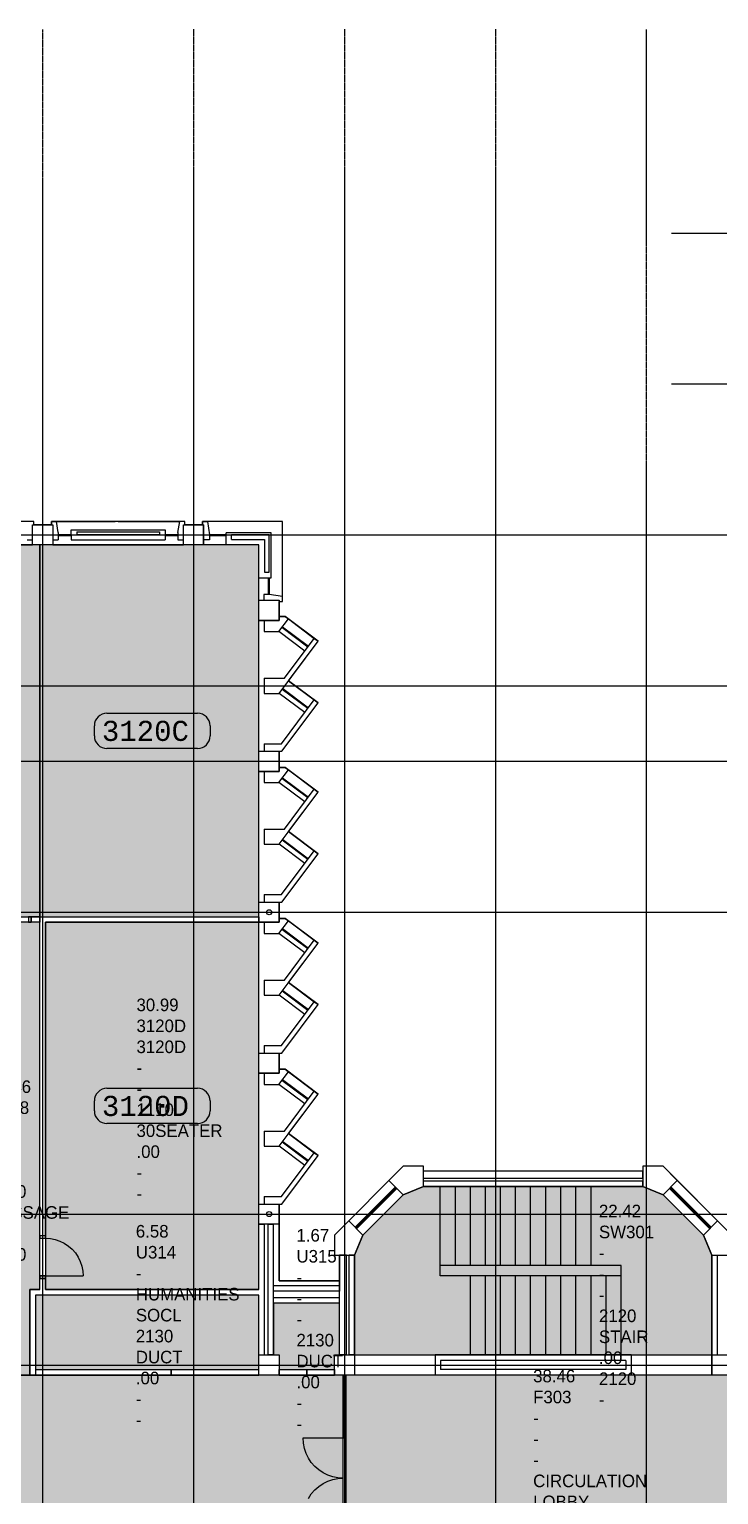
# Model space of a CAD drawing. Header units: millimetres. Extents: x -67062 to 59842, y -55557 to 30708.
# Drawn here: x 1022 to 14726, y 1581 to 30708 of the extents above; entities that cross this region are included whole.
import ezdxf

# ---------------------------------------------------------------- set-up
doc = ezdxf.new("R2010")
doc.units = ezdxf.units.MM
doc.header["$MEASUREMENT"] = 0
doc.linetypes.add('PCENTRE', pattern=[50.8, 31.75, -6.35, 6.35, -6.35])
doc.linetypes.add('PCENTRE2', pattern=[28.575, 19.05, -3.175, 3.175, -3.175])
for name, color, linetype in [('Boundaries_and_building_grids', 140, 'PCENTRE2'), ('BRICK_WALLS_P4', 1, 'CONTINUOUS'), ('COLUMNS_P5', 5, 'CONTINUOUS'), ('DR', 8, 'CONTINUOUS'), ('GROS$', 1, 'CONTINUOUS'), ('HL-TMP', 7, 'CONTINUOUS'), ('LIFTS AND STAIRS', 8, 'CONTINUOUS'), ('RM$', 5, 'CONTINUOUS'), ('RM$TXT', 5, 'CONTINUOUS'), ('SAPSE_P7', 9, 'CONTINUOUS'), ('WA_EXT', 7, 'CONTINUOUS'), ('WN', 4, 'CONTINUOUS')]:
    doc.layers.add(name, color=color, linetype=linetype)
doc.styles.add('MONOTXT', font='monotxt.shx')

msp = doc.modelspace()

# ---------------------------------------------------------------- hatches: boundary and pattern name
at = {"layer": 'HL-TMP', "linetype": 'Continuous', "true_color": 0x666666}
h = msp.add_hatch(color=251, dxfattribs=at)
h.paths.add_polyline_path([(-16822, -34092), (-19602, -34092), (-19602, -34882), (-19602, -40092), (-17412, -40092), (-16822, -40092), (-16822, -38882)], flags=0)
h.paths.add_polyline_path([(14588, 6341), (14422, 6741), (13621, 7542), (13221, 7708), (8855, 7708), (8455, 7542), (7653, 6741), (7488, 6341), (7488, 4358), (14588, 4358)], flags=0)
h.paths.add_polyline_path([(-43912, 6341), (-44078, 6741), (-44879, 7542), (-45279, 7708), (-49645, 7708), (-50045, 7542), (-50847, 6741), (-51012, 6341), (-51012, 4358), (-43912, 4358)], flags=0)
h.paths.add_polyline_path([(-43912, -27542), (-51012, -27542), (-51012, -29525), (-50847, -29925), (-50045, -30726), (-49645, -30892), (-45279, -30892), (-44879, -30726), (-44078, -29925), (-43912, -29525)], flags=0)
h.paths.add_polyline_path([(14588, -27542), (7488, -27542), (7488, -29525), (7653, -29925), (8455, -30726), (8855, -30892), (13221, -30892), (13621, -30726), (14422, -29925), (14588, -29525)], flags=0)
h.paths.add_polyline_path([(-10822, -34092), (-13982, -34092), (-13982, -39982), (-12402, -39982), (-10822, -39982)], flags=0)
h.paths.add_polyline_path([(23488, 4343), (23488, 7343), (23488, 10343), (23488, 13343), (23488, 16343), (23488, 19343), (23488, 22343), (23488, 25343), (23488, 28103), (20988, 28103), (20988, 26143), (20988, 23143), (20988, 20143), (20988, 17143), (20988, 14143), (20988, 12736), (20988, 11331), (20988, 9928), (20988, 6811), (20988, 5308), (20988, 3958), (20183, 3958), (16313, 3958), (16313, 2933), (16313, 308), (20928, 308), (20928, -92), (21391, -92), (22991, -92), (23488, -92), (23488, 1343)], flags=0)
h.paths.add_polyline_path([(21038, -202), (21038, -24397), (16588, -24397), (16588, -24542), (14813, -24542), (14813, -27142), (16588, -27142), (16588, -27287), (20778, -27287), (20778, -37877), (23788, -37877), (23788, -3397), (23488, -3397), (23488, -202)], flags=0)
h.paths.add_polyline_path([(-1767, -24542), (-1767, -27142), (7263, -27142), (7263, -24542)], flags=0)
h.paths.add_polyline_path([(-1512, -27252), (58, -27252), (58, -32367), (-1512, -32367)], flags=0)
h.paths.add_polyline_path([(-10602, -33982), (-10602, -40202), (-9322, -40202), (-9322, -33982)], flags=0)
h.paths.add_polyline_path([(-34912, -32367), (-34912, -33982), (58, -33982), (58, -32367)], flags=0)
h.paths.add_polyline_path([(58, -38327), (58, -34092), (-1512, -34092), (-1512, -40202), (-1657, -40202), (-1657, -41752), (-1657, -42287), (-1050, -42287), (58, -42287), (58, -42127), (58, -39127)], flags=0)
h.paths.add_polyline_path([(-1767, -40202), (-2903, -40202), (-8302, -40202), (-9212, -40202), (-9212, -41752), (-9212, -41802), (-7197, -41802), (-4197, -41802), (-1767, -41802), (-1767, -41752)], flags=0)
h.paths.add_polyline_path([(-37712, -40202), (-37712, -41802), (-9322, -41802), (-9322, -40202), (-14202, -40202), (-14202, -39602), (-16602, -39602), (-16602, -40202), (-19822, -40202), (-19822, -39602), (-22222, -39602), (-22222, -40202)], flags=0)
h.paths.add_polyline_path([(-36512, -27252), (-36512, -40202), (-34912, -40202), (-34912, -27252)], flags=0)
h.paths.add_polyline_path([(-31602, -33982), (-30322, -33982), (-30322, -40202), (-31602, -40202)], flags=0)
h.paths.add_polyline_path([(-43687, -24542), (-43687, -27142), (-34712, -27142), (-34712, -24542)], flags=0)
h.paths.add_polyline_path([(-59962, 14603), (-59962, -37877), (-57462, -37877), (-57462, -27142), (-51237, -27142), (-51237, -24542), (-57462, -24542), (-57462, -142), (-57352, -142), (-57352, 308), (-52737, 308), (-52737, 3958), (-57462, 3958), (-57462, 14603)], flags=0)
h.paths.add_polyline_path([(-57412, 25343), (-57412, 28103), (-60012, 28103), (-60012, 25343), (-60012, 23143), (-60012, 20143), (-60012, 19213), (-59962, 19213), (-59962, 17143), (-59962, 14713), (-57462, 14713), (-57462, 16213), (-57412, 16213), (-57412, 16343), (-57412, 19343), (-57412, 22343)], flags=0)
h.paths.add_polyline_path([(-43687, 3958), (-43687, -142), (-42412, -142), (-42412, 1158), (-34712, 1158), (-34712, -142), (-31912, -142), (-31912, 8), (-31512, 8), (-31512, -92), (-31292, -92), (-31079, -429), (-29345, -429), (-29133, -92), (-28912, -92), (-28912, 58), (-28512, 58), (-28512, -92), (-28292, -92), (-28079, -429), (-26345, -429), (-26133, -92), (-25912, -92), (-25912, 58), (-25512, 58), (-25512, -92), (-25292, -92), (-25079, -429), (-23345, -429), (-23133, -92), (-22912, -92), (-22912, 58), (-22512, 58), (-22512, -92), (-22292, -92), (-22079, -429), (-20345, -429), (-20133, -92), (-19912, -92), (-19912, 58), (-19512, 58), (-19512, -92), (-19292, -92), (-19079, -429), (-17345, -429), (-17133, -92), (-16912, -92), (-16912, 58), (-16512, 58), (-16512, -92), (-16292, -92), (-16079, -429), (-14345, -429), (-14133, -92), (-13912, -92), (-13912, 58), (-13512, 58), (-13512, -92), (-13292, -92), (-13079, -429), (-11345, -429), (-11133, -92), (-10912, -92), (-10912, 58), (-10512, 58), (-10512, -92), (-10292, -92), (-10079, -429), (-8345, -429), (-8133, -92), (-7912, -92), (-7912, 58), (-7512, 58), (-7512, -92), (-7292, -92), (-7079, -429), (-5345, -429), (-5133, -92), (-4912, -92), (-4912, 8), (-1767, 8), (-1767, 1158), (5988, 1158), (5988, -142), (7263, -142), (7263, 3958)], flags=0)
h.paths.add_polyline_path([(-32062, -142), (-34712, -142), (-34712, -27142), (-31787, -27142), (-31787, -26921), (-31575, -26709), (-31575, -24975), (-31787, -24763), (-31787, -24542), (-32312, -24542), (-32312, -24142), (-31787, -24142), (-31787, -23921), (-31575, -23709), (-31575, -21975), (-31787, -21763), (-31787, -21542), (-32312, -21542), (-32312, -21142), (-31787, -21142), (-31787, -20921), (-31575, -20709), (-31575, -18975), (-31787, -18763), (-31787, -18542), (-32312, -18542), (-32312, -18142), (-31787, -18142), (-31787, -17921), (-31575, -17709), (-31575, -15975), (-31787, -15763), (-31787, -15542), (-32312, -15542), (-32312, -15142), (-31787, -15142), (-31787, -14921), (-31575, -14709), (-31575, -12975), (-31787, -12763), (-31787, -12542), (-32312, -12542), (-32312, -12142), (-31787, -12142), (-31787, -11921), (-31575, -11709), (-31575, -9975), (-31787, -9763), (-31787, -9542), (-32312, -9542), (-32312, -9142), (-31787, -9142), (-31787, -8921), (-31575, -8709), (-31575, -6975), (-31787, -6763), (-31787, -6542), (-32312, -6542), (-32312, -6142), (-31787, -6142), (-31787, -5921), (-31575, -5709), (-31575, -3975), (-31787, -3763), (-31787, -3542), (-32312, -3542), (-32312, -3142), (-31787, -3142), (-31787, -2921), (-31575, -2709), (-31575, -975), (-31787, -763), (-31787, -542), (-32062, -542)], flags=0)
h.paths.add_polyline_path([(-4637, -27142), (-1767, -27142), (-1767, 8), (-4512, 8), (-4512, -142), (-4362, -142), (-4362, -542), (-4637, -542), (-4637, -763), (-4849, -975), (-4849, -2709), (-4637, -2921), (-4637, -3142), (-4312, -3142), (-4312, -3542), (-4637, -3542), (-4637, -3763), (-4849, -3975), (-4849, -5709), (-4637, -5921), (-4637, -6142), (-4312, -6142), (-4312, -6542), (-4637, -6542), (-4637, -6763), (-4849, -6975), (-4849, -8709), (-4637, -8921), (-4637, -9142), (-4312, -9142), (-4312, -9542), (-4637, -9542), (-4637, -9763), (-4849, -9975), (-4849, -11709), (-4637, -11921), (-4637, -12142), (-4312, -12142), (-4312, -12542), (-4637, -12542), (-4637, -12763), (-4849, -12975), (-4849, -14709), (-4637, -14921), (-4637, -15142), (-4312, -15142), (-4312, -15542), (-4637, -15542), (-4637, -15763), (-4849, -15975), (-4849, -17709), (-4637, -17921), (-4637, -18142), (-4312, -18142), (-4312, -18542), (-4637, -18542), (-4637, -18763), (-4849, -18975), (-4849, -20709), (-4637, -20921), (-4637, -21142), (-4312, -21142), (-4312, -21542), (-4637, -21542), (-4637, -21763), (-4849, -21975), (-4849, -23709), (-4637, -23921), (-4637, -24142), (-4312, -24142), (-4312, -24542), (-4637, -24542), (-4637, -24763), (-4849, -24975), (-4849, -26709), (-4637, -26921)], flags=0)
h.paths.add_polyline_path([(33, 3958), (1033, 3958), (1033, 5658), (1233, 5658), (1233, 12958), (33, 12958)], flags=0)
at = {"layer": 'HL-TMP', "linetype": 'Continuous', "true_color": 0xff0000}
h = msp.add_hatch(color=1, dxfattribs=at)
h.paths.add_polyline_path([(-22767, -27742), (-22912, -27742), (-22912, -27592), (-23133, -27592), (-23345, -27255), (-25079, -27255), (-25292, -27592), (-25512, -27592), (-25512, -27742), (-25657, -27742), (-25657, -32257), (-23623, -32257), (-22873, -32257), (-22767, -32257)], flags=0)
h.paths.add_polyline_path([(1233, 20458), (-4662, 20458), (-4662, 16458), (-4412, 16458), (-4412, 15858), (-4662, 15858), (-4662, 13068), (-77, 13068), (5588, 13068), (5588, 13358), (5588, 20458)], flags=0)
h.paths.add_polyline_path([(-4772, 9858), (-5012, 9858), (-5012, 10458), (-4772, 10458), (-4772, 15858), (-5012, 15858), (-5012, 16458), (-4772, 16458), (-4772, 20458), (-13657, 20458), (-13657, 16458), (-13412, 16458), (-13412, 15858), (-13657, 15858), (-13657, 10458), (-13412, 10458), (-13412, 9858), (-13657, 9858), (-13657, 5658), (-13432, 5658), (-10012, 5658), (-10012, 4068), (-8472, 4068), (-8422, 4068), (-8422, 5658), (-4772, 5658)], flags=0)
at = {"layer": 'HL-TMP', "linetype": 'Continuous'}
h = msp.add_hatch(color=7, dxfattribs=at)
h.paths.add_polyline_path([(-34822, -15397), (-41812, -15397), (-41812, -15542), (-42112, -15542), (-42112, -18142), (-41812, -18142), (-41812, -18542), (-42112, -18542), (-42112, -21142), (-41812, -21142), (-41812, -21542), (-42112, -21542), (-42112, -24142), (-41812, -24142), (-41812, -24432), (-34822, -24432), (-34822, -21857)], flags=0)
h.paths.add_polyline_path([(-34822, -6397), (-41812, -6397), (-41812, -6542), (-42112, -6542), (-42112, -9142), (-41812, -9142), (-41812, -9542), (-42112, -9542), (-42112, -12142), (-41812, -12142), (-41812, -12542), (-42112, -12542), (-42112, -15142), (-41812, -15142), (-41812, -15287), (-34822, -15287), (-34822, -12857)], flags=0)
h.paths.add_polyline_path([(-34822, 1048), (-41812, 1048), (-41812, -542), (-42112, -542), (-42112, -3142), (-41812, -3142), (-41812, -3542), (-42112, -3542), (-42112, -6142), (-41812, -6142), (-41812, -6287), (-34822, -6287), (-34822, -3692)], flags=0)
h.paths.add_polyline_path([(-77, 12958), (-4662, 12958), (-4662, 10458), (-4412, 10458), (-4412, 9858), (-4662, 9858), (-4662, 5658), (-77, 5658), (-77, 6678)], flags=0)
h.paths.add_polyline_path([(5588, 12958), (1343, 12958), (1343, 5928), (1343, 5658), (5588, 5658)], flags=0)
h.paths.add_polyline_path([(5688, -6542), (5388, -6542), (5388, -6397), (-1657, -6397), (-1657, -7657), (-1657, -15287), (5388, -15287), (5388, -15142), (5688, -15142), (5688, -12542), (5388, -12542), (5388, -12142), (5688, -12142), (5688, -9542), (5388, -9542), (5388, -9142), (5688, -9142)], flags=0)
h.paths.add_polyline_path([(5688, -20542), (5688, -18542), (5388, -18542), (5388, -18142), (5688, -18142), (5688, -15542), (5388, -15542), (5388, -15397), (-1657, -15397), (-1657, -16657), (-1657, -24432), (5388, -24432), (5388, -24142), (5688, -24142), (5688, -21542), (5388, -21542), (5388, -21142), (5688, -21142)], flags=0)
at = {"layer": 'HL-TMP', "linetype": 'Continuous', "true_color": 0x66cd4f}
h = msp.add_hatch(color=93, dxfattribs=at)
h.paths.add_polyline_path([(-51312, 5458), (-52412, 5458), (-52412, 5328), (-52412, 4068), (-51537, 4068), (-51412, 4068), (-51412, 4358), (-51312, 4358)], flags=0)
h.paths.add_polyline_path([(-42312, 5386), (-43612, 5386), (-43612, 4358), (-43512, 4358), (-43512, 4068), (-42962, 4068), (-42412, 4068), (-42412, 4358), (-42312, 4358)], flags=0)
h.paths.add_polyline_path([(-24022, 5548), (-26312, 5548), (-26312, 4068), (-25167, 4068), (-24022, 4068)], flags=0)
h.paths.add_polyline_path([(-22772, 5548), (-23912, 5548), (-23912, 4068), (-22962, 4068), (-22912, 4068), (-22912, 4558), (-22772, 4558)], flags=0)
h.paths.add_polyline_path([(-15022, 5548), (-17312, 5548), (-17312, 4068), (-15022, 4068)], flags=0)
h.paths.add_polyline_path([(-77, 5548), (-8312, 5548), (-8312, 4068), (-4912, 4068), (-4912, 4558), (-4512, 4558), (-4512, 4068), (-841, 4068), (-77, 4068)], flags=0)
h.paths.add_polyline_path([(5588, 5548), (1143, 5548), (1143, 4068), (3839, 4068), (5588, 4068)], flags=0)
h.paths.add_polyline_path([(7188, 5386), (5878, 5386), (5878, 4358), (5988, 4358), (5988, 4068), (6538, 4068), (7088, 4068), (7088, 4358), (7188, 4358)], flags=0)
h.paths.add_polyline_path([(14888, -27542), (14888, -28632), (16478, -28632), (16478, -27252), (14988, -27252), (14988, -27542)], flags=0)
h.paths.add_polyline_path([(5988, -27252), (5988, -28689), (7188, -28689), (7188, -27542), (7088, -27542), (7088, -27252)], flags=0)
h.paths.add_polyline_path([(-42412, -27252), (-43512, -27252), (-43512, -27542), (-43612, -27542), (-43612, -28642), (-42412, -28642)], flags=0)
h.paths.add_polyline_path([(-51312, -27542), (-51412, -27542), (-51412, -27252), (-52312, -27252), (-52902, -27252), (-52902, -28632), (-51312, -28632)], flags=0)
at = {"layer": 'HL-TMP', "linetype": 'Continuous', "true_color": 0xcc679f}
h = msp.add_hatch(color=233, dxfattribs=at)
h.paths.add_polyline_path([(-43737, -24542), (-44712, -24542), (-45512, -24542), (-45512, -24512), (-45666, -24512), (-46133, -24046), (-46279, -23985), (-48645, -23985), (-48792, -24046), (-49258, -24512), (-49412, -24512), (-49412, -24542), (-51187, -24542), (-51187, -26642), (-51187, -27142), (-51012, -27142), (-43737, -27142)], flags=0)
h.paths.add_polyline_path([(14763, -24542), (12988, -24542), (12834, -24512), (12367, -24046), (12221, -23985), (9855, -23985), (9708, -24046), (9242, -24512), (9088, -24512), (9088, -24542), (7313, -24542), (7313, -26642), (7313, -27142), (7488, -27142), (14763, -27142), (14763, -26642)], flags=0)
h.paths.add_polyline_path([(16263, 2933), (16263, 3958), (15863, 3958), (14588, 3958), (7313, 3958), (7313, -142), (7488, -142), (7488, -432), (8526, -432), (10738, -432), (10738, -142), (11338, -142), (11338, -432), (14588, -432), (14588, -142), (15988, -142), (15988, 308), (16263, 308)], flags=0)
h.paths.add_polyline_path([(-43737, 3958), (-43912, 3958), (-51537, 3958), (-52687, 3958), (-52687, 1333), (-52687, 308), (-52412, 308), (-52412, -142), (-51012, -142), (-51012, -432), (-49974, -432), (-47762, -432), (-47762, -142), (-47162, -142), (-47162, -432), (-43912, -432), (-43912, -142), (-43737, -142)], flags=0)

# ---------------------------------------------------------------- linework, layer by layer
at = {"layer": 'Boundaries_and_building_grids', "color": 140, "linetype": 'PCENTRE', "lineweight": -3}
for p, q in [((1288, -48892), (1288, 30708)), ((4288, 30708), (4288, -48892)), ((7288, 30708), (7288, -43392)), ((10288, 30708), (10288, -43392)), ((13288, -43392), (13288, 30708)), ((13788, 26658), (30638, 26658)), ((13788, 23658), (30638, 23658)), ((-67062, 20658), (30638, 20658)), ((-67062, 17658), (30638, 17658)), ((-67062, 16158), (30638, 16158)), ((-67062, 13158), (30638, 13158)), ((-67062, 7158), (30638, 7158)), ((-67062, 4158), (30638, 4158))]:
    msp.add_line(p, q, dxfattribs=at)
at = {"layer": 'BRICK_WALLS_P4', "linetype": 'Continuous'}
for p, q in [((1233, 13068), (1058, 13068)), ((1058, 12958), (1058, 13068)), ((1233, 12958), (1058, 12958)), ((1233, 13068), (5588, 13068)), ((1233, 6728), (1233, 12958)), ((1343, 12958), (5588, 12958)), ((1343, 6728), (1343, 12958)), ((5588, 13068), (5588, 12958)), ((13221, 8008), (8855, 8008)), ((8855, 7868), (8855, 8008)), ((13221, 7868), (8855, 7868)), ((13221, 7868), (13221, 8008)), ((8855, 7708), (8855, 7818)), ((8855, 7818), (13221, 7818)), ((8855, 7708), (13221, 7708)), ((13221, 7708), (13221, 7818)), ((1343, 6728), (1233, 6728)), ((5588, 6958), (5698, 6958)), ((5588, 5658), (5588, 6958)), ((5698, 4358), (5698, 6958)), ((5768, 4358), (5768, 6958)), ((5768, 6958), (5878, 6958)), ((5878, 4358), (5878, 6958)), ((7188, 4358), (7188, 6341)), ((7328, 6341), (7188, 6341)), ((7328, 4358), (7328, 6341)), ((7378, 4358), (7378, 6341)), ((7488, 6341), (7378, 6341)), ((7488, 4358), (7488, 6341)), ((14588, 6341), (14698, 6341)), ((14588, 6341), (14588, 4358)), ((14698, 6341), (14698, 4358)), ((1233, 5658), (1233, 5878)), ((1343, 5878), (1233, 5878)), ((1343, 5658), (1343, 5878)), ((7188, 5834), (7188, 5624)), ((1033, 5658), (1033, 3958)), ((1233, 5658), (1033, 5658)), ((5588, 5548), (1143, 5548)), ((1143, 5548), (1143, 3958)), ((5588, 5658), (1343, 5658)), ((5588, 4358), (5588, 5548)), ((7188, 5734), (5878, 5734)), ((7188, 5624), (5878, 5624)), ((7188, 5496), (5878, 5496)), ((7188, 5386), (5878, 5386)), ((7188, 5386), (7188, 5496)), ((5588, 4358), (5698, 4358)), ((5878, 4358), (5768, 4358)), ((7328, 4358), (7188, 4358)), ((7488, 4358), (7378, 4358)), ((12988, 4358), (9088, 4358)), ((9088, 4358), (9088, 3958)), ((12878, 4248), (9198, 4248)), ((9198, 4248), (9198, 4068)), ((12878, 4248), (12878, 4068)), ((12988, 4358), (12988, 3958)), ((14588, 4358), (14698, 4358)), ((1033, 3958), (1143, 3958)), ((1143, 3958), (5588, 3958)), ((5988, 4068), (7088, 4068)), ((5988, 3958), (5988, 4068)), ((5988, 3958), (7088, 3958)), ((7088, 4068), (7088, 3958)), ((12988, 3958), (9088, 3958)), ((12878, 4068), (9198, 4068))]:
    msp.add_line(p, q, dxfattribs=at)
at = {"layer": 'COLUMNS_P5', "linetype": 'Continuous'}
for points in [[(1488, 20458), (1088, 20458), (1088, 20858), (1488, 20858), (1488, 20458)], [(4488, 20458), (4088, 20458), (4088, 20858), (4488, 20858), (4488, 20458)], [(5988, 18958), (5588, 18958), (5588, 19358), (5988, 19358), (5988, 18958)], [(5988, 15958), (5588, 15958), (5588, 16358), (5988, 16358), (5988, 15958)], [(5988, 12958), (5588, 12958), (5588, 13358), (5988, 13358), (5988, 12958)], [(5988, 9958), (5588, 9958), (5588, 10358), (5988, 10358), (5988, 9958)], [(5988, 6958), (5588, 6958), (5588, 7358), (5988, 7358), (5988, 6958)], [(5988, 3958), (5588, 3958), (5588, 4358), (5988, 4358), (5988, 3958)], [(7088, 4358), (7488, 4358), (7488, 3958), (7088, 3958), (7088, 4358)]]:
    msp.add_lwpolyline(points, dxfattribs=at)
for points in [[(8172, 7825), (8455, 7542), (8855, 7708), (8855, 8108), (8455, 8108)], [(13621, 7542), (13903, 7825), (13621, 8108), (13221, 8108), (13221, 7708)], [(7088, 6341), (7488, 6341), (7653, 6741), (7371, 7024), (7088, 6741)], [(14422, 6741), (14588, 6341), (14988, 6341), (14988, 6741), (14705, 7024)], [(14988, 3958), (14588, 3958), (14588, 4358), (14988, 4358)]]:
    msp.add_lwpolyline(points, close=True, dxfattribs=at)
at = {"layer": 'COLUMNS_P5', "linetype": 'Continuous', "lineweight": -3}
for centre in [(5788, 13158), (5788, 7158)]:
    msp.add_circle(centre, 50, dxfattribs=at)
at = {"layer": 'DR'}
for p, q in [((1343, 6678), (1441, 6672)), ((1441, 6672), (1537, 6653)), ((1537, 6653), (1630, 6621)), ((1630, 6621), (1718, 6578)), ((1718, 6578), (1799, 6523)), ((1799, 6523), (1873, 6458)), ((1873, 6458), (1938, 6385)), ((1938, 6385), (1992, 6303)), ((1992, 6303), (2036, 6215)), ((2036, 6215), (2067, 6122)), ((2067, 6122), (2086, 6026)), ((2086, 6026), (2093, 5928)), ((6470, 2604), (6463, 2708)), ((6490, 2501), (6470, 2604)), ((6524, 2402), (6490, 2501)), ((6570, 2308), (6524, 2402)), ((6628, 2221), (6570, 2308)), ((6697, 2142), (6628, 2221)), ((6776, 2073), (6697, 2142)), ((6863, 2015), (6776, 2073)), ((6776, 1743), (6863, 1801)), ((6957, 1969), (6863, 2015)), ((6863, 1801), (6957, 1847)), ((7056, 1935), (6957, 1969)), ((6957, 1847), (7056, 1881)), ((7158, 1915), (7056, 1935)), ((7056, 1881), (7158, 1901)), ((7263, 1908), (7158, 1915)), ((7158, 1901), (7263, 1908)), ((6570, 1508), (6628, 1595)), ((6628, 1595), (6697, 1674)), ((6697, 1674), (6776, 1743))]:
    msp.add_line(p, q, dxfattribs=at)
at = {"layer": 'DR', "linetype": 'Continuous'}
for p, q in [((1343, 5928), (2093, 5928)), ((7263, 2758), (7263, 3908)), ((7288, 2758), (7288, 3908)), ((7313, 2758), (7313, 3908)), ((6463, 2708), (7263, 2708))]:
    msp.add_line(p, q, dxfattribs=at)
for points in [[(1058, 12958), (1058, 13068), (1008, 13068), (1008, 12958), (1058, 12958)], [(1233, 6678), (1343, 6678), (1343, 6728), (1233, 6728), (1233, 6678)], [(1233, 5878), (1343, 5878), (1343, 5928), (1233, 5928), (1233, 5878)], [(7313, 3908), (7313, 3958), (7263, 3958), (7263, 3908), (7313, 3908)], [(7313, 2708), (7313, 2758), (7263, 2758), (7263, 2708), (7313, 2708)]]:
    msp.add_lwpolyline(points, dxfattribs=at)
at = {"layer": 'GROS$', "linetype": 'Continuous', "flags": 128}
for points in [[(14988, 6741), (13621, 8108), (13221, 8108), (13221, 8008), (8855, 8008), (8855, 8108), (8455, 8108), (7088, 6741), (7088, 6341), (7188, 6341), (7188, 5834), (5988, 5834), (5988, 7358), (6043, 7358), (6763, 8321), (6176, 8760), (6763, 9545), (6107, 10036), (5988, 10036), (5988, 10358), (6043, 10358), (6763, 11321), (6176, 11760), (6763, 12545), (6107, 13036), (5988, 13036), (5988, 13358), (6043, 13358), (6763, 14321), (6176, 14760), (6763, 15545), (6107, 16036), (5988, 16036), (5988, 16358), (6043, 16358), (6763, 17321), (6176, 17760), (6763, 18545), (6107, 19036), (5988, 19036), (5988, 19335), (6058, 19335), (6058, 20928), (4464, 20928), (4464, 20858), (4111, 20858), (4111, 20928), (1464, 20928), (1464, 20858), (1111, 20858), (1111, 20928), (-1536, 20928)], [(7263, -142), (7263, 3958), (6538, 3958), (6538, 4068), (7088, 4068), (7088, 4358), (7188, 4358), (7188, 5386), (5878, 5386), (5878, 4358), (5988, 4358), (5988, 4068), (6538, 4068), (6538, 3958), (3839, 3958), (3839, 4068), (5588, 4068), (5588, 5548), (1143, 5548), (1143, 4068), (3839, 4068), (3839, 3958), (1033, 3958), (1033, 5658), (1233, 5658), (1233, 5928), (1343, 5928), (1343, 5658), (5588, 5658), (5588, 12958), (1343, 12958), (1343, 5928), (1233, 5928), (1233, 13068), (1233, 13068), (1233, 13068), (5588, 13068), (5588, 20458), (1233, 20458), (1233, 13068), (1233, 13068), (1233, 12958), (1058, 12958), (1058, 13068), (1233, 13068), (1233, 20458), (-4662, 20458)], [(-77, 13068), (1058, 13068), (1058, 12958), (33, 12958)], [(15863, 3958), (14588, 3958), (14588, 6341), (14422, 6741), (13621, 7542), (13221, 7708), (8855, 7708), (8455, 7542), (7653, 6741), (7488, 6341), (7488, 4358), (14588, 4358), (14588, 3958), (7313, 3958), (7313, -142)]]:
    msp.add_lwpolyline(points, dxfattribs=at)
at = {"layer": 'LIFTS AND STAIRS', "linetype": 'Continuous'}
for p, q in [((12188, 7708), (9188, 7708)), ((9188, 6133), (9188, 7708)), ((9488, 7708), (9488, 6133)), ((9788, 7708), (9788, 6133)), ((10088, 6133), (10088, 7708)), ((10388, 6133), (10388, 7708)), ((10688, 6133), (10688, 7708)), ((10988, 6133), (10988, 7708)), ((11288, 6133), (11288, 7708)), ((11588, 6133), (11588, 7708)), ((11888, 6133), (11888, 7708)), ((12188, 6133), (12188, 7708)), ((10088, 4358), (10088, 5933)), ((10388, 4358), (10388, 5933)), ((10688, 4358), (10688, 5933)), ((10988, 4358), (10988, 5933)), ((11288, 4358), (11288, 5933)), ((11588, 4358), (11588, 5933)), ((11888, 4358), (11888, 5933)), ((12188, 4358), (12188, 5933)), ((12488, 4358), (12488, 5933))]:
    msp.add_line(p, q, dxfattribs=at)
for points in [[(12788, 5933), (12788, 6133), (9188, 6133)], [(9788, 5933), (9188, 5933), (9188, 6133)], [(9788, 4358), (12788, 4358), (12788, 5933), (9788, 5933), (9788, 4358)]]:
    msp.add_lwpolyline(points, dxfattribs=at)
at = {"layer": 'RM$', "linetype": 'Continuous', "flags": 128}
for points in [[(1233, 20458), (-4662, 20458), (-4662, 16458), (-4412, 16458), (-4412, 15858), (-4662, 15858), (-4662, 13068), (-77, 13068), (5588, 13068), (5588, 13358), (5588, 20458)], [(33, 3958), (1033, 3958), (1033, 5658), (1233, 5658), (1233, 12958), (33, 12958)], [(5588, 12958), (1343, 12958), (1343, 5928), (1343, 5658), (5588, 5658)], [(14588, 6341), (14422, 6741), (13621, 7542), (13221, 7708), (8855, 7708), (8455, 7542), (7653, 6741), (7488, 6341), (7488, 4358), (14588, 4358)], [(5588, 5548), (1143, 5548), (1143, 4068), (3839, 4068), (5588, 4068)], [(7188, 5386), (5878, 5386), (5878, 4358), (5988, 4358), (5988, 4068), (6538, 4068), (7088, 4068), (7088, 4358), (7188, 4358)], [(16263, 2933), (16263, 3958), (15863, 3958), (14588, 3958), (7313, 3958), (7313, -142), (7488, -142), (7488, -432), (8526, -432), (10738, -432), (10738, -142), (11338, -142), (11338, -432), (14588, -432), (14588, -142), (15988, -142), (15988, 308), (16263, 308)]]:
    msp.add_lwpolyline(points, close=True, dxfattribs=at)
msp.add_lwpolyline([(7263, -142), (7263, 3958), (-43687, 3958), (-43687, -142)], dxfattribs=at)
at = {"layer": 'SAPSE_P7', "linetype": 'Continuous'}
for p, q in [((2565, 17113), (4365, 17113)), ((2315, 16663), (2315, 16863)), ((4615, 16863), (4615, 16663)), ((4365, 16413), (2565, 16413)), ((2565, 9658), (4365, 9658)), ((2315, 9208), (2315, 9408)), ((4615, 9408), (4615, 9208)), ((4365, 8958), (2565, 8958))]:
    msp.add_line(p, q, dxfattribs=at)
for centre, start, end in [((2565, 16863), 90, 180), ((4365, 16863), 0, 90), ((2565, 16663), 180, 270), ((4365, 16663), 270, 0), ((2565, 9408), 90, 180), ((4365, 9408), 0, 90), ((2565, 9208), 180, 270), ((4365, 9208), 270, 0)]:
    msp.add_arc(centre, 250, start, end, dxfattribs=at)
at = {"layer": 'WA_EXT', "linetype": 'Continuous'}
for p, q in [((1111, 20928), (1012, 20928)), ((1088, 20458), (1088, 20858)), ((1088, 20858), (1111, 20858)), ((1111, 20858), (1111, 20928)), ((1464, 20928), (1564, 20928)), ((1464, 20858), (1464, 20928)), ((1464, 20858), (1488, 20858)), ((1488, 20858), (1488, 20458)), ((1598, 20708), (1564, 20928)), ((1598, 20708), (1598, 20558)), ((1966, 20718), (1966, 20668)), ((1966, 20718), (3610, 20718)), ((3610, 20718), (3610, 20668)), ((3977, 20708), (4012, 20928)), ((3977, 20708), (3977, 20558)), ((4111, 20928), (4012, 20928)), ((4088, 20458), (4088, 20858)), ((4088, 20858), (4111, 20858)), ((4111, 20858), (4111, 20928)), ((4464, 20858), (4464, 20928)), ((4464, 20928), (4564, 20928)), ((4488, 20858), (4464, 20858)), ((4488, 20458), (4488, 20858)), ((4564, 20928), (4606, 20658)), ((5828, 20698), (4934, 20698)), ((4934, 20458), (4934, 20698)), ((5828, 19805), (5828, 20698)), ((-1512, 20458), (1088, 20458)), ((977, 20558), (1088, 20558)), ((1488, 20558), (1598, 20558)), ((1488, 20458), (4088, 20458)), ((1856, 20658), (1856, 20558)), ((1856, 20558), (3720, 20558)), ((1966, 20668), (3610, 20668)), ((3720, 20658), (3720, 20558)), ((3977, 20558), (4088, 20558)), ((4606, 20558), (4488, 20558)), ((4606, 20658), (4606, 20558)), ((5588, 20458), (4934, 20458)), ((5788, 20658), (5044, 20658)), ((5044, 20568), (5044, 20658)), ((5044, 20568), (5698, 20568)), ((5588, 19805), (5588, 20458)), ((5698, 20568), (5698, 19915)), ((5788, 19915), (5788, 20658)), ((5698, 19915), (5788, 19915)), ((5588, 19805), (5828, 19805)), ((5588, 19358), (5988, 19358)), ((5788, 19476), (5687, 19476)), ((5687, 19476), (5687, 19358)), ((6058, 19434), (5788, 19476)), ((5988, 19358), (5988, 19335)), ((5988, 19335), (6058, 19335)), ((6058, 19335), (6058, 19434)), ((5688, 18958), (5688, 18736)), ((5983, 18736), (6172, 18988)), ((5988, 19036), (6107, 19036)), ((6107, 19036), (6172, 18988)), ((5688, 18736), (5983, 18736)), ((5988, 17508), (6763, 18545)), ((6094, 17808), (6688, 18602)), ((6688, 18602), (6763, 18545)), ((5688, 17808), (6094, 17808)), ((5688, 17808), (5688, 17508)), ((5688, 17508), (5988, 17508)), ((6038, 16508), (6688, 17378)), ((6043, 16358), (6763, 17321)), ((6688, 17378), (6763, 17321)), ((5588, 16358), (6043, 16358)), ((5688, 16508), (6038, 16508)), ((5688, 16508), (5688, 16358)), ((5988, 16036), (6107, 16036)), ((6107, 16036), (6172, 15988)), ((5688, 15958), (5688, 15736)), ((5688, 15736), (5983, 15736)), ((5983, 15736), (6172, 15988)), ((5988, 14508), (6763, 15545)), ((6094, 14808), (6688, 15602)), ((6688, 15602), (6763, 15545)), ((5688, 14808), (6094, 14808)), ((5688, 14808), (5688, 14508)), ((5688, 14508), (5988, 14508)), ((6038, 13508), (6688, 14378)), ((6043, 13358), (6763, 14321)), ((6688, 14378), (6763, 14321)), ((5688, 13508), (6038, 13508)), ((5688, 13508), (5688, 13358)), ((5588, 13358), (6043, 13358)), ((5688, 12958), (5688, 12736)), ((5983, 12736), (6172, 12988)), ((5988, 13036), (6107, 13036)), ((6107, 13036), (6172, 12988)), ((5688, 12736), (5983, 12736)), ((5988, 11508), (6763, 12545)), ((6094, 11808), (6688, 12602)), ((6688, 12602), (6763, 12545)), ((5688, 11808), (6094, 11808)), ((5688, 11808), (5688, 11508)), ((5688, 11508), (5988, 11508)), ((6038, 10508), (6688, 11378)), ((6688, 11378), (6763, 11321)), ((6043, 10358), (6763, 11321)), ((5688, 10508), (6038, 10508)), ((5688, 10508), (5688, 10358)), ((5588, 10358), (6043, 10358)), ((5688, 9958), (5688, 9736)), ((5983, 9736), (6172, 9988)), ((5988, 10036), (6107, 10036)), ((6107, 10036), (6172, 9988)), ((5688, 9736), (5983, 9736)), ((5988, 8508), (6763, 9545)), ((6094, 8808), (6688, 9602)), ((6688, 9602), (6763, 9545)), ((5688, 8808), (6094, 8808)), ((5688, 8808), (5688, 8508)), ((5688, 8508), (5988, 8508)), ((6038, 7508), (6688, 8378)), ((6043, 7358), (6763, 8321)), ((6688, 8378), (6763, 8321)), ((5588, 7358), (6043, 7358)), ((5688, 7508), (6038, 7508)), ((5688, 7508), (5688, 7358)), ((5988, 6958), (5698, 6958)), ((5988, 6958), (5988, 5834)), ((5988, 5834), (7188, 5834))]:
    msp.add_line(p, q, dxfattribs=at)
for points in [[(1856, 20658), (1856, 20758), (3720, 20758), (3720, 20658)], [(5588, 16358), (5588, 18958), (5988, 18958), (5988, 19036)], [(5588, 13358), (5588, 15958), (5988, 15958), (5988, 16036)], [(5588, 10358), (5588, 12958), (5988, 12958), (5988, 13036)], [(5588, 7358), (5588, 9958), (5988, 9958), (5988, 10036)]]:
    msp.add_lwpolyline(points, dxfattribs=at)
at = {"layer": 'WN', "linetype": 'Continuous'}
for p, q in [((1564, 20928), (2729, 20926)), ((2788, 20926), (2729, 20926)), ((2788, 20926), (2847, 20926)), ((2847, 20926), (4012, 20928)), ((6058, 20928), (4564, 20928)), ((6058, 19434), (6058, 20928)), ((1856, 20658), (1598, 20658)), ((1856, 20638), (1598, 20638)), ((2574, 20558), (2574, 20557)), ((3001, 20558), (3001, 20557)), ((3977, 20658), (3720, 20658)), ((3977, 20638), (3720, 20638)), ((4934, 20458), (4488, 20458)), ((4934, 20658), (4606, 20658)), ((4934, 20638), (4606, 20638)), ((5588, 19358), (5588, 19805)), ((5768, 19805), (5768, 19476)), ((5788, 19805), (5788, 19476)), ((6172, 18988), (6688, 18602)), ((6499, 18350), (5983, 18736)), ((6559, 18430), (6043, 18816)), ((6055, 18832), (6571, 18446)), ((6499, 17126), (5988, 17508)), ((6559, 17206), (6048, 17588)), ((6060, 17604), (6571, 17222)), ((6176, 17760), (6688, 17378)), ((6499, 15350), (5983, 15736)), ((6559, 15430), (6043, 15816)), ((6055, 15832), (6571, 15446)), ((6172, 15988), (6688, 15602)), ((6559, 14206), (6048, 14588)), ((6060, 14604), (6571, 14222)), ((6176, 14760), (6688, 14378)), ((6499, 14126), (5988, 14508)), ((6055, 12832), (6571, 12446)), ((6172, 12988), (6688, 12602)), ((6499, 12350), (5983, 12736)), ((6559, 12430), (6043, 12816)), ((6176, 11760), (6688, 11378)), ((6499, 11126), (5988, 11508)), ((6559, 11206), (6048, 11588)), ((6060, 11604), (6571, 11222)), ((6172, 9988), (6688, 9602)), ((6499, 9350), (5983, 9736)), ((6559, 9430), (6043, 9816)), ((6055, 9832), (6571, 9446)), ((6176, 8760), (6688, 8378)), ((6499, 8126), (5988, 8508)), ((6559, 8206), (6048, 8588)), ((6060, 8604), (6571, 8222)), ((8299, 7698), (7498, 6896)), ((7512, 6882), (8313, 7684)), ((8328, 7670), (7526, 6868)), ((13748, 7670), (14549, 6868)), ((14563, 6882), (13762, 7684)), ((13776, 7698), (14578, 6896))]:
    msp.add_line(p, q, dxfattribs=at)
for points in [[(8172, 7825), (7371, 7024), (7653, 6741)], [(7653, 6741), (8455, 7542), (8172, 7825)], [(13903, 7825), (14705, 7024), (14422, 6741), (13621, 7542), (13903, 7825)]]:
    msp.add_lwpolyline(points, dxfattribs=at)

# ---------------------------------------------------------------- texts
at = {"layer": 'RM$TXT', "linetype": 'Continuous', "char_height": 250}
for s, insert, attachment_point in [('30.99^M^J3120D^M^J3120D^M^J-^M^J-^M^J1110^M^J30SEATER^M^J.00^M^J-^M^J-^M^J', (3153, 7441), 7), ('10.46^M^JC318^M^J-^M^J-^M^J-^M^J2120^M^JPASSAGE^M^J.00^M^J2120^M^J-^M^J', (220, 9816), 1), ('22.42^M^JSW301^M^J-^M^J-^M^J-^M^J2120^M^JSTAIR^M^J.00^M^J2120^M^J-^M^J', (12346, 7345), 1), ('6.58^M^JU314^M^J-^M^JHUMANITIES^M^JSOCL^M^J2130^M^JDUCT^M^J.00^M^J-^M^J-^M^J', (3140, 2941), 7), ('1.67^M^JU315^M^J-^M^J-^M^J-^M^J2130^M^JDUCT^M^J.00^M^J-^M^J-^M^J', (6333, 2861), 7), ('38.46^M^JF303^M^J-^M^J-^M^J-^M^JCIRCULATION^M^JLOBBY^M^J.00^M^JCIRCULATION^M^J-^M^J', (11038, 63), 7)]:
    msp.add_mtext(s, dxfattribs=dict(at, insert=insert, attachment_point=attachment_point))
at = {"layer": 'SAPSE_P7', "linetype": 'Continuous', "style": 'MONOTXT'}
for s, p in [('3120C', (2465, 16563)), ('3120D', (2465, 9108))]:
    msp.add_text(s, height=400, dxfattribs=at).set_placement(p)

doc.saveas('drawing.dxf')
